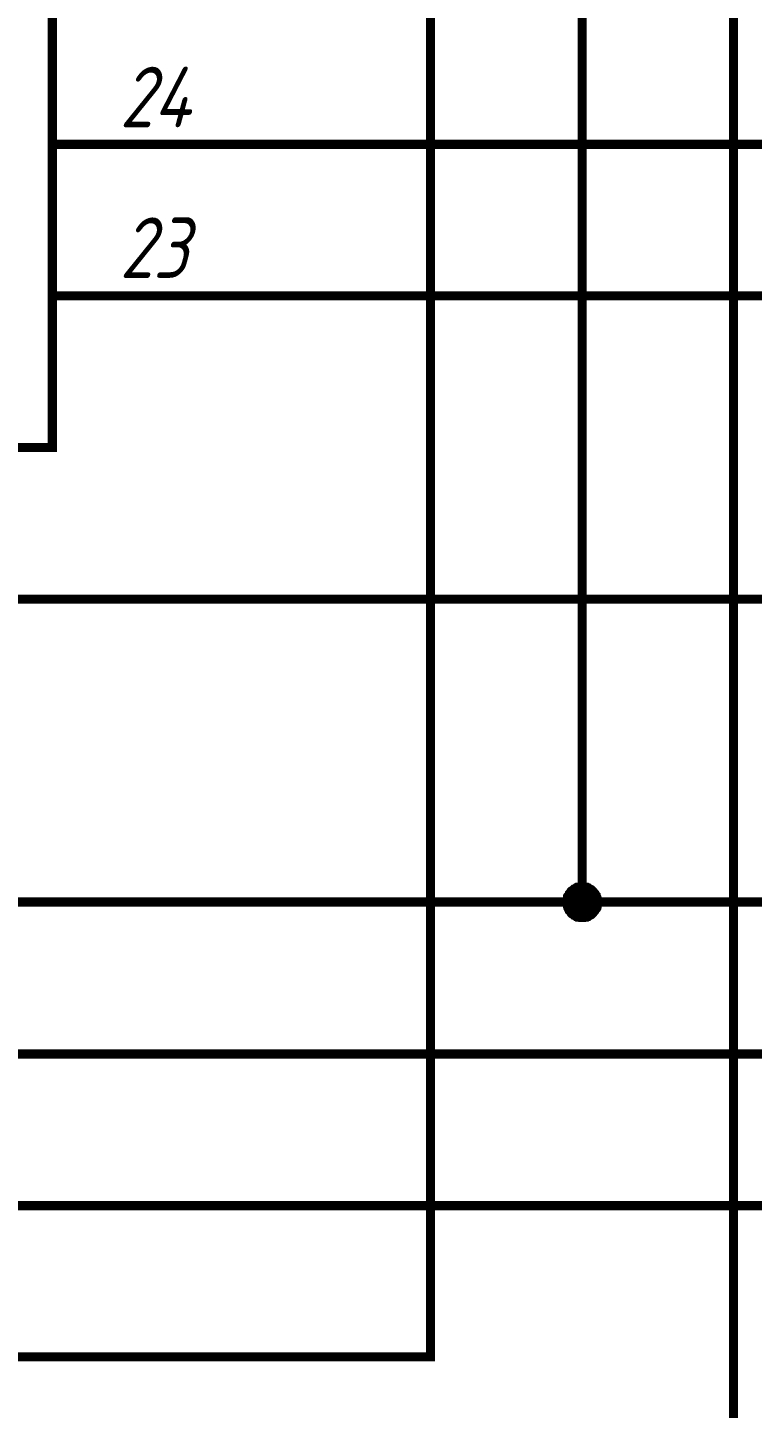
# Model space of a CAD drawing. Extents: x 260 to 1101, y 70 to 664.
# Drawn here: x 615.78 to 639.7, y 335.09 to 380.64 of the extents above; entities that cross this region are included whole.
import ezdxf

# ---------------------------------------------------------------- set-up
doc = ezdxf.new("R2010")
doc.units = 0
doc.header["$MEASUREMENT"] = 0
doc.layers.add('Sheet', color=255, linetype='CONTINUOUS')
doc.styles.add('GOST type A0', font='', dxfattribs={"oblique": 15, "height": 3.5})
doc.styles.get('GOST type A0').set_extended_font_data('GOST type A')

msp = doc.modelspace()

# ---------------------------------------------------------------- linework, layer by layer
at = {"layer": 'Sheet'}
for points, const_width in [([(569.112, 371.789), (569.112, 371.789), (566.612, 371.789), (566.612, 361.785), (741.551, 361.785), (741.551, 549.29), (766.536, 549.29)], 0.3), ([(569.127, 376.791), (569.127, 376.791), (561.612, 376.791), (561.612, 341.778), (746.551, 341.778), (746.551, 521.78), (844.005, 521.78), (844.005, 521.78)], 0.3), ([(844.005, 516.778), (844.005, 516.778), (731.551, 516.778), (731.551, 346.78), (551.612, 346.78), (551.612, 381.792), (569.127, 381.792), (569.127, 381.792)], 0.3), ([(619.097, 471.793), (619.097, 471.793), (634.081, 471.793), (634.081, 431.795), (634.081, 351.797)], 0.3), ([(619.097, 401.784), (619.097, 401.784), (629.081, 401.784), (629.081, 336.792), (536.627, 336.792), (536.627, 426.793), (414.157, 426.793)], 0.3), ([(414.157, 416.789), (531.627, 416.789), (531.627, 331.79), (639.081, 331.79), (639.081, 396.782), (619.097, 396.782), (619.097, 396.782)], 0.3), ([(656.582, 351.797), (634.081, 351.797), (556.612, 351.797), (556.612, 406.786), (569.112, 406.786), (569.112, 406.786)], 0.3), ([(616.597, 376.791), (619.097, 376.791)], 0.3), ([(619.097, 376.791), (619.097, 376.791), (649.081, 376.791)], 0.3), ([(616.597, 371.789), (619.097, 371.789)], 0.3), ([(619.097, 371.789), (619.097, 371.789), (656.582, 371.789)], 0.3), ([(633.584, 351.797), (633.584, 351.828), (633.584, 351.844), (633.584, 351.875), (633.6, 351.906), (633.6, 351.922), (633.6, 351.953), (633.616, 351.968), (633.616, 351.999), (633.631, 352.015), (633.647, 352.03), (633.662, 352.061), (633.662, 352.077), (633.678, 352.092), (633.693, 352.108), (633.709, 352.139), (633.724, 352.155), (633.74, 352.17), (633.771, 352.186), (633.786, 352.201), (633.802, 352.217), (633.817, 352.217), (633.848, 352.232), (633.864, 352.248), (633.88, 352.263), (633.911, 352.263), (633.926, 352.279), (633.957, 352.279), (633.973, 352.279), (634.004, 352.294), (634.035, 352.294), (634.05, 352.294), (634.081, 352.294)], 0.3), ([(633.584, 351.797), (633.584, 351.828), (633.584, 351.844), (633.584, 351.875), (633.6, 351.906), (633.6, 351.922), (633.6, 351.953), (633.616, 351.968), (633.616, 351.999), (633.631, 352.015), (633.647, 352.03), (633.662, 352.061), (633.662, 352.077), (633.678, 352.092), (633.693, 352.108), (633.709, 352.139), (633.724, 352.155), (633.74, 352.17), (633.771, 352.186), (633.786, 352.201), (633.802, 352.217), (633.817, 352.217), (633.848, 352.232), (633.864, 352.248), (633.88, 352.263), (633.911, 352.263), (633.926, 352.279), (633.957, 352.279), (633.973, 352.279), (634.004, 352.294), (634.035, 352.294), (634.05, 352.294), (634.081, 352.294)], 0.3), ([(633.584, 351.797), (633.584, 351.828), (633.584, 351.844), (633.584, 351.875), (633.6, 351.906), (633.6, 351.922), (633.6, 351.953), (633.616, 351.968), (633.616, 351.999), (633.631, 352.015), (633.647, 352.03), (633.662, 352.061), (633.662, 352.077), (633.678, 352.092), (633.693, 352.108), (633.709, 352.139), (633.724, 352.155), (633.74, 352.17), (633.771, 352.186), (633.786, 352.201), (633.802, 352.217), (633.817, 352.217), (633.848, 352.232), (633.864, 352.248), (633.88, 352.263), (633.911, 352.263), (633.926, 352.279), (633.957, 352.279), (633.973, 352.279), (634.004, 352.294), (634.035, 352.294), (634.05, 352.294), (634.081, 352.294)], 0.3), ([(633.584, 351.797), (633.584, 351.828), (633.584, 351.844), (633.584, 351.875), (633.6, 351.906), (633.6, 351.922), (633.6, 351.953), (633.616, 351.968), (633.616, 351.999), (633.631, 352.015), (633.647, 352.03), (633.662, 352.061), (633.662, 352.077), (633.678, 352.092), (633.693, 352.108), (633.709, 352.139), (633.724, 352.155), (633.74, 352.17), (633.771, 352.186), (633.786, 352.201), (633.802, 352.217), (633.817, 352.217), (633.848, 352.232), (633.864, 352.248), (633.88, 352.263), (633.911, 352.263), (633.926, 352.279), (633.957, 352.279), (633.973, 352.279), (634.004, 352.294), (634.035, 352.294), (634.05, 352.294), (634.081, 352.294)], 0.3), ([(633.584, 351.797), (633.584, 351.828), (633.584, 351.844), (633.584, 351.875), (633.6, 351.906), (633.6, 351.922), (633.6, 351.953), (633.616, 351.968), (633.616, 351.999), (633.631, 352.015), (633.647, 352.03), (633.662, 352.061), (633.662, 352.077), (633.678, 352.092), (633.693, 352.108), (633.709, 352.139), (633.724, 352.155), (633.74, 352.17), (633.771, 352.186), (633.786, 352.201), (633.802, 352.217), (633.817, 352.217), (633.848, 352.232), (633.864, 352.248), (633.88, 352.263), (633.911, 352.263), (633.926, 352.279), (633.957, 352.279), (633.973, 352.279), (634.004, 352.294), (634.035, 352.294), (634.05, 352.294), (634.081, 352.294)], 0.0991), ([(633.584, 351.797), (633.584, 351.828), (633.584, 351.844), (633.584, 351.875), (633.6, 351.906), (633.6, 351.922), (633.6, 351.953), (633.616, 351.968), (633.616, 351.999), (633.631, 352.015), (633.647, 352.03), (633.662, 352.061), (633.662, 352.077), (633.678, 352.092), (633.693, 352.108), (633.709, 352.139), (633.724, 352.155), (633.74, 352.17), (633.771, 352.186), (633.786, 352.201), (633.802, 352.217), (633.817, 352.217), (633.848, 352.232), (633.864, 352.248), (633.88, 352.263), (633.911, 352.263), (633.926, 352.279), (633.957, 352.279), (633.973, 352.279), (634.004, 352.294), (634.035, 352.294), (634.05, 352.294), (634.081, 352.294)], 0.0991), ([(633.584, 351.797), (633.584, 351.828), (633.584, 351.844), (633.584, 351.875), (633.6, 351.906), (633.6, 351.922), (633.6, 351.953), (633.616, 351.968), (633.616, 351.999), (633.631, 352.015), (633.647, 352.03), (633.662, 352.061), (633.662, 352.077), (633.678, 352.092), (633.693, 352.108), (633.709, 352.139), (633.724, 352.155), (633.74, 352.17), (633.771, 352.186), (633.786, 352.201), (633.802, 352.217), (633.817, 352.217), (633.848, 352.232), (633.864, 352.248), (633.88, 352.263), (633.911, 352.263), (633.926, 352.279), (633.957, 352.279), (633.973, 352.279), (634.004, 352.294), (634.035, 352.294), (634.05, 352.294), (634.081, 352.294)], 0.0991), ([(633.584, 351.797), (633.584, 351.828), (633.584, 351.844), (633.584, 351.875), (633.6, 351.906), (633.6, 351.922), (633.6, 351.953), (633.616, 351.968), (633.616, 351.999), (633.631, 352.015), (633.647, 352.03), (633.662, 352.061), (633.662, 352.077), (633.678, 352.092), (633.693, 352.108), (633.709, 352.139), (633.724, 352.155), (633.74, 352.17), (633.771, 352.186), (633.786, 352.201), (633.802, 352.217), (633.817, 352.217), (633.848, 352.232), (633.864, 352.248), (633.88, 352.263), (633.911, 352.263), (633.926, 352.279), (633.957, 352.279), (633.973, 352.279), (634.004, 352.294), (634.035, 352.294), (634.05, 352.294), (634.081, 352.294)], 0.0991), ([(634.081, 352.294), (634.081, 352.294)], 0.3), ([(634.081, 352.294), (634.112, 352.294), (634.128, 352.294), (634.159, 352.294), (634.19, 352.279), (634.206, 352.279), (634.237, 352.279), (634.252, 352.263), (634.283, 352.263), (634.299, 352.248), (634.33, 352.232), (634.345, 352.217), (634.361, 352.217), (634.392, 352.201), (634.407, 352.186), (634.423, 352.17), (634.439, 352.155), (634.454, 352.139), (634.47, 352.108), (634.485, 352.092), (634.501, 352.077), (634.516, 352.061), (634.532, 352.03), (634.547, 352.015), (634.547, 351.999), (634.563, 351.968), (634.563, 351.953), (634.578, 351.922), (634.578, 351.906), (634.594, 351.875), (634.594, 351.844), (634.594, 351.828), (634.594, 351.797)], 0.3), ([(634.081, 352.294), (634.081, 352.294)], 0.3), ([(634.081, 352.294), (634.112, 352.294), (634.128, 352.294), (634.159, 352.294), (634.19, 352.279), (634.206, 352.279), (634.237, 352.279), (634.252, 352.263), (634.283, 352.263), (634.299, 352.248), (634.33, 352.232), (634.345, 352.217), (634.361, 352.217), (634.392, 352.201), (634.407, 352.186), (634.423, 352.17), (634.439, 352.155), (634.454, 352.139), (634.47, 352.108), (634.485, 352.092), (634.501, 352.077), (634.516, 352.061), (634.532, 352.03), (634.547, 352.015), (634.547, 351.999), (634.563, 351.968), (634.563, 351.953), (634.578, 351.922), (634.578, 351.906), (634.594, 351.875), (634.594, 351.844), (634.594, 351.828), (634.594, 351.797)], 0.3), ([(634.081, 352.294), (634.081, 352.294)], 0.3), ([(634.081, 352.294), (634.112, 352.294), (634.128, 352.294), (634.159, 352.294), (634.19, 352.279), (634.206, 352.279), (634.237, 352.279), (634.252, 352.263), (634.283, 352.263), (634.299, 352.248), (634.33, 352.232), (634.345, 352.217), (634.361, 352.217), (634.392, 352.201), (634.407, 352.186), (634.423, 352.17), (634.439, 352.155), (634.454, 352.139), (634.47, 352.108), (634.485, 352.092), (634.501, 352.077), (634.516, 352.061), (634.532, 352.03), (634.547, 352.015), (634.547, 351.999), (634.563, 351.968), (634.563, 351.953), (634.578, 351.922), (634.578, 351.906), (634.594, 351.875), (634.594, 351.844), (634.594, 351.828), (634.594, 351.797)], 0.3), ([(634.081, 352.294), (634.081, 352.294)], 0.3), ([(634.081, 352.294), (634.112, 352.294), (634.128, 352.294), (634.159, 352.294), (634.19, 352.279), (634.206, 352.279), (634.237, 352.279), (634.252, 352.263), (634.283, 352.263), (634.299, 352.248), (634.33, 352.232), (634.345, 352.217), (634.361, 352.217), (634.392, 352.201), (634.407, 352.186), (634.423, 352.17), (634.439, 352.155), (634.454, 352.139), (634.47, 352.108), (634.485, 352.092), (634.501, 352.077), (634.516, 352.061), (634.532, 352.03), (634.547, 352.015), (634.547, 351.999), (634.563, 351.968), (634.563, 351.953), (634.578, 351.922), (634.578, 351.906), (634.594, 351.875), (634.594, 351.844), (634.594, 351.828), (634.594, 351.797)], 0.3), ([(634.081, 352.294), (634.081, 352.294)], 0.0991), ([(634.081, 352.294), (634.112, 352.294), (634.128, 352.294), (634.159, 352.294), (634.19, 352.279), (634.206, 352.279), (634.237, 352.279), (634.252, 352.263), (634.283, 352.263), (634.299, 352.248), (634.33, 352.232), (634.345, 352.217), (634.361, 352.217), (634.392, 352.201), (634.407, 352.186), (634.423, 352.17), (634.439, 352.155), (634.454, 352.139), (634.47, 352.108), (634.485, 352.092), (634.501, 352.077), (634.516, 352.061), (634.532, 352.03), (634.547, 352.015), (634.547, 351.999), (634.563, 351.968), (634.563, 351.953), (634.578, 351.922), (634.578, 351.906), (634.594, 351.875), (634.594, 351.844), (634.594, 351.828), (634.594, 351.797)], 0.0991), ([(634.081, 352.294), (634.081, 352.294)], 0.0991), ([(634.081, 352.294), (634.112, 352.294), (634.128, 352.294), (634.159, 352.294), (634.19, 352.279), (634.206, 352.279), (634.237, 352.279), (634.252, 352.263), (634.283, 352.263), (634.299, 352.248), (634.33, 352.232), (634.345, 352.217), (634.361, 352.217), (634.392, 352.201), (634.407, 352.186), (634.423, 352.17), (634.439, 352.155), (634.454, 352.139), (634.47, 352.108), (634.485, 352.092), (634.501, 352.077), (634.516, 352.061), (634.532, 352.03), (634.547, 352.015), (634.547, 351.999), (634.563, 351.968), (634.563, 351.953), (634.578, 351.922), (634.578, 351.906), (634.594, 351.875), (634.594, 351.844), (634.594, 351.828), (634.594, 351.797)], 0.0991), ([(634.081, 352.294), (634.081, 352.294)], 0.0991), ([(634.081, 352.294), (634.112, 352.294), (634.128, 352.294), (634.159, 352.294), (634.19, 352.279), (634.206, 352.279), (634.237, 352.279), (634.252, 352.263), (634.283, 352.263), (634.299, 352.248), (634.33, 352.232), (634.345, 352.217), (634.361, 352.217), (634.392, 352.201), (634.407, 352.186), (634.423, 352.17), (634.439, 352.155), (634.454, 352.139), (634.47, 352.108), (634.485, 352.092), (634.501, 352.077), (634.516, 352.061), (634.532, 352.03), (634.547, 352.015), (634.547, 351.999), (634.563, 351.968), (634.563, 351.953), (634.578, 351.922), (634.578, 351.906), (634.594, 351.875), (634.594, 351.844), (634.594, 351.828), (634.594, 351.797)], 0.0991), ([(634.081, 352.294), (634.081, 352.294)], 0.0991), ([(634.081, 352.294), (634.112, 352.294), (634.128, 352.294), (634.159, 352.294), (634.19, 352.279), (634.206, 352.279), (634.237, 352.279), (634.252, 352.263), (634.283, 352.263), (634.299, 352.248), (634.33, 352.232), (634.345, 352.217), (634.361, 352.217), (634.392, 352.201), (634.407, 352.186), (634.423, 352.17), (634.439, 352.155), (634.454, 352.139), (634.47, 352.108), (634.485, 352.092), (634.501, 352.077), (634.516, 352.061), (634.532, 352.03), (634.547, 352.015), (634.547, 351.999), (634.563, 351.968), (634.563, 351.953), (634.578, 351.922), (634.578, 351.906), (634.594, 351.875), (634.594, 351.844), (634.594, 351.828), (634.594, 351.797)], 0.0991), ([(634.081, 351.285), (634.05, 351.285), (634.035, 351.285), (634.004, 351.285), (633.973, 351.3), (633.957, 351.3), (633.926, 351.3), (633.911, 351.316), (633.88, 351.316), (633.864, 351.331), (633.848, 351.347), (633.817, 351.362), (633.802, 351.362), (633.786, 351.378), (633.771, 351.393), (633.74, 351.409), (633.724, 351.424), (633.709, 351.456), (633.693, 351.471), (633.678, 351.487), (633.662, 351.502), (633.662, 351.533), (633.647, 351.549), (633.631, 351.564), (633.616, 351.595), (633.616, 351.611), (633.6, 351.642), (633.6, 351.657), (633.6, 351.689), (633.584, 351.72), (633.584, 351.735), (633.584, 351.766), (633.584, 351.797)], 0.3), ([(633.584, 351.797), (633.584, 351.797)], 0.3), ([(634.081, 351.285), (634.05, 351.285), (634.035, 351.285), (634.004, 351.285), (633.973, 351.3), (633.957, 351.3), (633.926, 351.3), (633.911, 351.316), (633.88, 351.316), (633.864, 351.331), (633.848, 351.347), (633.817, 351.362), (633.802, 351.362), (633.786, 351.378), (633.771, 351.393), (633.74, 351.409), (633.724, 351.424), (633.709, 351.456), (633.693, 351.471), (633.678, 351.487), (633.662, 351.502), (633.662, 351.533), (633.647, 351.549), (633.631, 351.564), (633.616, 351.595), (633.616, 351.611), (633.6, 351.642), (633.6, 351.657), (633.6, 351.689), (633.584, 351.72), (633.584, 351.735), (633.584, 351.766), (633.584, 351.797)], 0.3), ([(633.584, 351.797), (633.584, 351.797)], 0.3), ([(634.081, 351.285), (634.05, 351.285), (634.035, 351.285), (634.004, 351.285), (633.973, 351.3), (633.957, 351.3), (633.926, 351.3), (633.911, 351.316), (633.88, 351.316), (633.864, 351.331), (633.848, 351.347), (633.817, 351.362), (633.802, 351.362), (633.786, 351.378), (633.771, 351.393), (633.74, 351.409), (633.724, 351.424), (633.709, 351.456), (633.693, 351.471), (633.678, 351.487), (633.662, 351.502), (633.662, 351.533), (633.647, 351.549), (633.631, 351.564), (633.616, 351.595), (633.616, 351.611), (633.6, 351.642), (633.6, 351.657), (633.6, 351.689), (633.584, 351.72), (633.584, 351.735), (633.584, 351.766), (633.584, 351.797)], 0.3), ([(633.584, 351.797), (633.584, 351.797)], 0.3), ([(634.081, 351.285), (634.05, 351.285), (634.035, 351.285), (634.004, 351.285), (633.973, 351.3), (633.957, 351.3), (633.926, 351.3), (633.911, 351.316), (633.88, 351.316), (633.864, 351.331), (633.848, 351.347), (633.817, 351.362), (633.802, 351.362), (633.786, 351.378), (633.771, 351.393), (633.74, 351.409), (633.724, 351.424), (633.709, 351.456), (633.693, 351.471), (633.678, 351.487), (633.662, 351.502), (633.662, 351.533), (633.647, 351.549), (633.631, 351.564), (633.616, 351.595), (633.616, 351.611), (633.6, 351.642), (633.6, 351.657), (633.6, 351.689), (633.584, 351.72), (633.584, 351.735), (633.584, 351.766), (633.584, 351.797)], 0.3), ([(633.584, 351.797), (633.584, 351.797)], 0.3), ([(634.081, 351.285), (634.05, 351.285), (634.035, 351.285), (634.004, 351.285), (633.973, 351.3), (633.957, 351.3), (633.926, 351.3), (633.911, 351.316), (633.88, 351.316), (633.864, 351.331), (633.848, 351.347), (633.817, 351.362), (633.802, 351.362), (633.786, 351.378), (633.771, 351.393), (633.74, 351.409), (633.724, 351.424), (633.709, 351.456), (633.693, 351.471), (633.678, 351.487), (633.662, 351.502), (633.662, 351.533), (633.647, 351.549), (633.631, 351.564), (633.616, 351.595), (633.616, 351.611), (633.6, 351.642), (633.6, 351.657), (633.6, 351.689), (633.584, 351.72), (633.584, 351.735), (633.584, 351.766), (633.584, 351.797)], 0.0991), ([(633.584, 351.797), (633.584, 351.797)], 0.0991), ([(634.081, 351.285), (634.05, 351.285), (634.035, 351.285), (634.004, 351.285), (633.973, 351.3), (633.957, 351.3), (633.926, 351.3), (633.911, 351.316), (633.88, 351.316), (633.864, 351.331), (633.848, 351.347), (633.817, 351.362), (633.802, 351.362), (633.786, 351.378), (633.771, 351.393), (633.74, 351.409), (633.724, 351.424), (633.709, 351.456), (633.693, 351.471), (633.678, 351.487), (633.662, 351.502), (633.662, 351.533), (633.647, 351.549), (633.631, 351.564), (633.616, 351.595), (633.616, 351.611), (633.6, 351.642), (633.6, 351.657), (633.6, 351.689), (633.584, 351.72), (633.584, 351.735), (633.584, 351.766), (633.584, 351.797)], 0.0991), ([(633.584, 351.797), (633.584, 351.797)], 0.0991), ([(634.081, 351.285), (634.05, 351.285), (634.035, 351.285), (634.004, 351.285), (633.973, 351.3), (633.957, 351.3), (633.926, 351.3), (633.911, 351.316), (633.88, 351.316), (633.864, 351.331), (633.848, 351.347), (633.817, 351.362), (633.802, 351.362), (633.786, 351.378), (633.771, 351.393), (633.74, 351.409), (633.724, 351.424), (633.709, 351.456), (633.693, 351.471), (633.678, 351.487), (633.662, 351.502), (633.662, 351.533), (633.647, 351.549), (633.631, 351.564), (633.616, 351.595), (633.616, 351.611), (633.6, 351.642), (633.6, 351.657), (633.6, 351.689), (633.584, 351.72), (633.584, 351.735), (633.584, 351.766), (633.584, 351.797)], 0.0991), ([(633.584, 351.797), (633.584, 351.797)], 0.0991), ([(634.081, 351.285), (634.05, 351.285), (634.035, 351.285), (634.004, 351.285), (633.973, 351.3), (633.957, 351.3), (633.926, 351.3), (633.911, 351.316), (633.88, 351.316), (633.864, 351.331), (633.848, 351.347), (633.817, 351.362), (633.802, 351.362), (633.786, 351.378), (633.771, 351.393), (633.74, 351.409), (633.724, 351.424), (633.709, 351.456), (633.693, 351.471), (633.678, 351.487), (633.662, 351.502), (633.662, 351.533), (633.647, 351.549), (633.631, 351.564), (633.616, 351.595), (633.616, 351.611), (633.6, 351.642), (633.6, 351.657), (633.6, 351.689), (633.584, 351.72), (633.584, 351.735), (633.584, 351.766), (633.584, 351.797)], 0.0991), ([(633.584, 351.797), (633.584, 351.797)], 0.0991), ([(634.594, 351.797), (634.594, 351.766), (634.594, 351.735), (634.594, 351.72), (634.578, 351.689), (634.578, 351.657), (634.563, 351.642), (634.563, 351.611), (634.547, 351.595), (634.547, 351.564), (634.532, 351.549), (634.516, 351.533), (634.501, 351.502), (634.485, 351.487), (634.47, 351.471), (634.454, 351.456), (634.439, 351.424), (634.423, 351.409), (634.407, 351.393), (634.392, 351.378), (634.361, 351.362), (634.345, 351.362), (634.33, 351.347), (634.299, 351.331), (634.283, 351.316), (634.252, 351.316), (634.237, 351.3), (634.206, 351.3), (634.19, 351.3), (634.159, 351.285), (634.128, 351.285), (634.112, 351.285), (634.081, 351.285)], 0.3), ([(634.594, 351.797), (634.594, 351.766), (634.594, 351.735), (634.594, 351.72), (634.578, 351.689), (634.578, 351.657), (634.563, 351.642), (634.563, 351.611), (634.547, 351.595), (634.547, 351.564), (634.532, 351.549), (634.516, 351.533), (634.501, 351.502), (634.485, 351.487), (634.47, 351.471), (634.454, 351.456), (634.439, 351.424), (634.423, 351.409), (634.407, 351.393), (634.392, 351.378), (634.361, 351.362), (634.345, 351.362), (634.33, 351.347), (634.299, 351.331), (634.283, 351.316), (634.252, 351.316), (634.237, 351.3), (634.206, 351.3), (634.19, 351.3), (634.159, 351.285), (634.128, 351.285), (634.112, 351.285), (634.081, 351.285)], 0.3), ([(634.594, 351.797), (634.594, 351.766), (634.594, 351.735), (634.594, 351.72), (634.578, 351.689), (634.578, 351.657), (634.563, 351.642), (634.563, 351.611), (634.547, 351.595), (634.547, 351.564), (634.532, 351.549), (634.516, 351.533), (634.501, 351.502), (634.485, 351.487), (634.47, 351.471), (634.454, 351.456), (634.439, 351.424), (634.423, 351.409), (634.407, 351.393), (634.392, 351.378), (634.361, 351.362), (634.345, 351.362), (634.33, 351.347), (634.299, 351.331), (634.283, 351.316), (634.252, 351.316), (634.237, 351.3), (634.206, 351.3), (634.19, 351.3), (634.159, 351.285), (634.128, 351.285), (634.112, 351.285), (634.081, 351.285)], 0.3), ([(634.594, 351.797), (634.594, 351.766), (634.594, 351.735), (634.594, 351.72), (634.578, 351.689), (634.578, 351.657), (634.563, 351.642), (634.563, 351.611), (634.547, 351.595), (634.547, 351.564), (634.532, 351.549), (634.516, 351.533), (634.501, 351.502), (634.485, 351.487), (634.47, 351.471), (634.454, 351.456), (634.439, 351.424), (634.423, 351.409), (634.407, 351.393), (634.392, 351.378), (634.361, 351.362), (634.345, 351.362), (634.33, 351.347), (634.299, 351.331), (634.283, 351.316), (634.252, 351.316), (634.237, 351.3), (634.206, 351.3), (634.19, 351.3), (634.159, 351.285), (634.128, 351.285), (634.112, 351.285), (634.081, 351.285)], 0.3), ([(634.594, 351.797), (634.594, 351.766), (634.594, 351.735), (634.594, 351.72), (634.578, 351.689), (634.578, 351.657), (634.563, 351.642), (634.563, 351.611), (634.547, 351.595), (634.547, 351.564), (634.532, 351.549), (634.516, 351.533), (634.501, 351.502), (634.485, 351.487), (634.47, 351.471), (634.454, 351.456), (634.439, 351.424), (634.423, 351.409), (634.407, 351.393), (634.392, 351.378), (634.361, 351.362), (634.345, 351.362), (634.33, 351.347), (634.299, 351.331), (634.283, 351.316), (634.252, 351.316), (634.237, 351.3), (634.206, 351.3), (634.19, 351.3), (634.159, 351.285), (634.128, 351.285), (634.112, 351.285), (634.081, 351.285)], 0.0991), ([(634.594, 351.797), (634.594, 351.766), (634.594, 351.735), (634.594, 351.72), (634.578, 351.689), (634.578, 351.657), (634.563, 351.642), (634.563, 351.611), (634.547, 351.595), (634.547, 351.564), (634.532, 351.549), (634.516, 351.533), (634.501, 351.502), (634.485, 351.487), (634.47, 351.471), (634.454, 351.456), (634.439, 351.424), (634.423, 351.409), (634.407, 351.393), (634.392, 351.378), (634.361, 351.362), (634.345, 351.362), (634.33, 351.347), (634.299, 351.331), (634.283, 351.316), (634.252, 351.316), (634.237, 351.3), (634.206, 351.3), (634.19, 351.3), (634.159, 351.285), (634.128, 351.285), (634.112, 351.285), (634.081, 351.285)], 0.0991), ([(634.594, 351.797), (634.594, 351.766), (634.594, 351.735), (634.594, 351.72), (634.578, 351.689), (634.578, 351.657), (634.563, 351.642), (634.563, 351.611), (634.547, 351.595), (634.547, 351.564), (634.532, 351.549), (634.516, 351.533), (634.501, 351.502), (634.485, 351.487), (634.47, 351.471), (634.454, 351.456), (634.439, 351.424), (634.423, 351.409), (634.407, 351.393), (634.392, 351.378), (634.361, 351.362), (634.345, 351.362), (634.33, 351.347), (634.299, 351.331), (634.283, 351.316), (634.252, 351.316), (634.237, 351.3), (634.206, 351.3), (634.19, 351.3), (634.159, 351.285), (634.128, 351.285), (634.112, 351.285), (634.081, 351.285)], 0.0991), ([(634.594, 351.797), (634.594, 351.766), (634.594, 351.735), (634.594, 351.72), (634.578, 351.689), (634.578, 351.657), (634.563, 351.642), (634.563, 351.611), (634.547, 351.595), (634.547, 351.564), (634.532, 351.549), (634.516, 351.533), (634.501, 351.502), (634.485, 351.487), (634.47, 351.471), (634.454, 351.456), (634.439, 351.424), (634.423, 351.409), (634.407, 351.393), (634.392, 351.378), (634.361, 351.362), (634.345, 351.362), (634.33, 351.347), (634.299, 351.331), (634.283, 351.316), (634.252, 351.316), (634.237, 351.3), (634.206, 351.3), (634.19, 351.3), (634.159, 351.285), (634.128, 351.285), (634.112, 351.285), (634.081, 351.285)], 0.0991), ([(634.594, 351.797), (634.594, 351.797), (634.594, 351.797), (634.594, 351.797), (634.594, 351.797), (634.594, 351.797), (634.594, 351.797), (634.594, 351.797), (634.594, 351.797), (634.594, 351.797), (634.594, 351.797), (634.594, 351.797), (634.594, 351.797), (634.594, 351.797), (634.594, 351.797), (634.594, 351.797), (634.594, 351.797), (634.594, 351.797), (634.594, 351.797), (634.594, 351.797), (634.594, 351.797), (634.594, 351.797), (634.594, 351.797), (634.594, 351.797), (634.594, 351.797), (634.594, 351.797), (634.594, 351.797), (634.594, 351.797), (634.594, 351.797), (634.594, 351.797), (634.594, 351.797), (634.594, 351.797), (634.594, 351.797)], 0.3), ([(634.594, 351.797), (634.594, 351.797)], 0.3), ([(634.594, 351.797), (634.594, 351.797), (634.594, 351.797), (634.594, 351.797), (634.594, 351.797), (634.594, 351.797), (634.594, 351.797), (634.594, 351.797), (634.594, 351.797), (634.594, 351.797), (634.594, 351.797), (634.594, 351.797), (634.594, 351.797), (634.594, 351.797), (634.594, 351.797), (634.594, 351.797), (634.594, 351.797), (634.594, 351.797), (634.594, 351.797), (634.594, 351.797), (634.594, 351.797), (634.594, 351.797), (634.594, 351.797), (634.594, 351.797), (634.594, 351.797), (634.594, 351.797), (634.594, 351.797), (634.594, 351.797), (634.594, 351.797), (634.594, 351.797), (634.594, 351.797), (634.594, 351.797), (634.594, 351.797)], 0.3), ([(634.594, 351.797), (634.594, 351.797)], 0.3), ([(634.594, 351.797), (634.594, 351.797), (634.594, 351.797), (634.594, 351.797), (634.594, 351.797), (634.594, 351.797), (634.594, 351.797), (634.594, 351.797), (634.594, 351.797), (634.594, 351.797), (634.594, 351.797), (634.594, 351.797), (634.594, 351.797), (634.594, 351.797), (634.594, 351.797), (634.594, 351.797), (634.594, 351.797), (634.594, 351.797), (634.594, 351.797), (634.594, 351.797), (634.594, 351.797), (634.594, 351.797), (634.594, 351.797), (634.594, 351.797), (634.594, 351.797), (634.594, 351.797), (634.594, 351.797), (634.594, 351.797), (634.594, 351.797), (634.594, 351.797), (634.594, 351.797), (634.594, 351.797), (634.594, 351.797)], 0.3), ([(634.594, 351.797), (634.594, 351.797)], 0.3), ([(634.594, 351.797), (634.594, 351.797), (634.594, 351.797), (634.594, 351.797), (634.594, 351.797), (634.594, 351.797), (634.594, 351.797), (634.594, 351.797), (634.594, 351.797), (634.594, 351.797), (634.594, 351.797), (634.594, 351.797), (634.594, 351.797), (634.594, 351.797), (634.594, 351.797), (634.594, 351.797), (634.594, 351.797), (634.594, 351.797), (634.594, 351.797), (634.594, 351.797), (634.594, 351.797), (634.594, 351.797), (634.594, 351.797), (634.594, 351.797), (634.594, 351.797), (634.594, 351.797), (634.594, 351.797), (634.594, 351.797), (634.594, 351.797), (634.594, 351.797), (634.594, 351.797), (634.594, 351.797), (634.594, 351.797)], 0.3), ([(634.594, 351.797), (634.594, 351.797)], 0.3), ([(634.594, 351.797), (634.594, 351.797), (634.594, 351.797), (634.594, 351.797), (634.594, 351.797), (634.594, 351.797), (634.594, 351.797), (634.594, 351.797), (634.594, 351.797), (634.594, 351.797), (634.594, 351.797), (634.594, 351.797), (634.594, 351.797), (634.594, 351.797), (634.594, 351.797), (634.594, 351.797), (634.594, 351.797), (634.594, 351.797), (634.594, 351.797), (634.594, 351.797), (634.594, 351.797), (634.594, 351.797), (634.594, 351.797), (634.594, 351.797), (634.594, 351.797), (634.594, 351.797), (634.594, 351.797), (634.594, 351.797), (634.594, 351.797), (634.594, 351.797), (634.594, 351.797), (634.594, 351.797), (634.594, 351.797)], 0.0991), ([(634.594, 351.797), (634.594, 351.797)], 0.0991), ([(634.594, 351.797), (634.594, 351.797), (634.594, 351.797), (634.594, 351.797), (634.594, 351.797), (634.594, 351.797), (634.594, 351.797), (634.594, 351.797), (634.594, 351.797), (634.594, 351.797), (634.594, 351.797), (634.594, 351.797), (634.594, 351.797), (634.594, 351.797), (634.594, 351.797), (634.594, 351.797), (634.594, 351.797), (634.594, 351.797), (634.594, 351.797), (634.594, 351.797), (634.594, 351.797), (634.594, 351.797), (634.594, 351.797), (634.594, 351.797), (634.594, 351.797), (634.594, 351.797), (634.594, 351.797), (634.594, 351.797), (634.594, 351.797), (634.594, 351.797), (634.594, 351.797), (634.594, 351.797), (634.594, 351.797)], 0.0991), ([(634.594, 351.797), (634.594, 351.797)], 0.0991), ([(634.594, 351.797), (634.594, 351.797), (634.594, 351.797), (634.594, 351.797), (634.594, 351.797), (634.594, 351.797), (634.594, 351.797), (634.594, 351.797), (634.594, 351.797), (634.594, 351.797), (634.594, 351.797), (634.594, 351.797), (634.594, 351.797), (634.594, 351.797), (634.594, 351.797), (634.594, 351.797), (634.594, 351.797), (634.594, 351.797), (634.594, 351.797), (634.594, 351.797), (634.594, 351.797), (634.594, 351.797), (634.594, 351.797), (634.594, 351.797), (634.594, 351.797), (634.594, 351.797), (634.594, 351.797), (634.594, 351.797), (634.594, 351.797), (634.594, 351.797), (634.594, 351.797), (634.594, 351.797), (634.594, 351.797)], 0.0991), ([(634.594, 351.797), (634.594, 351.797)], 0.0991), ([(634.594, 351.797), (634.594, 351.797), (634.594, 351.797), (634.594, 351.797), (634.594, 351.797), (634.594, 351.797), (634.594, 351.797), (634.594, 351.797), (634.594, 351.797), (634.594, 351.797), (634.594, 351.797), (634.594, 351.797), (634.594, 351.797), (634.594, 351.797), (634.594, 351.797), (634.594, 351.797), (634.594, 351.797), (634.594, 351.797), (634.594, 351.797), (634.594, 351.797), (634.594, 351.797), (634.594, 351.797), (634.594, 351.797), (634.594, 351.797), (634.594, 351.797), (634.594, 351.797), (634.594, 351.797), (634.594, 351.797), (634.594, 351.797), (634.594, 351.797), (634.594, 351.797), (634.594, 351.797), (634.594, 351.797)], 0.0991), ([(634.594, 351.797), (634.594, 351.797)], 0.0991)]:
    msp.add_lwpolyline(points, dxfattribs=dict(at, const_width=const_width))
at = {"layer": 'Sheet', "const_width": 0.3}
msp.add_lwpolyline([(571.612, 481.797), (616.597, 481.797), (616.597, 366.787), (571.612, 366.787), (571.612, 481.797)], close=True, dxfattribs=at)
at = {"layer": 'Sheet', "const_width": 0.508}
msp.add_lwpolyline([(633.809, 351.797, 1), (634.317, 351.797, 1)], format="xyb", close=True, dxfattribs=at)

# ---------------------------------------------------------------- texts
at = {"layer": 'Sheet', "style": 'GOST type A0', "oblique": 15}
for s, p in [('24', (618.817, 377.35)), ('23', (618.817, 372.379))]:
    msp.add_text(s, height=2, dxfattribs=at).set_placement(p)

doc.saveas('drawing.dxf')
